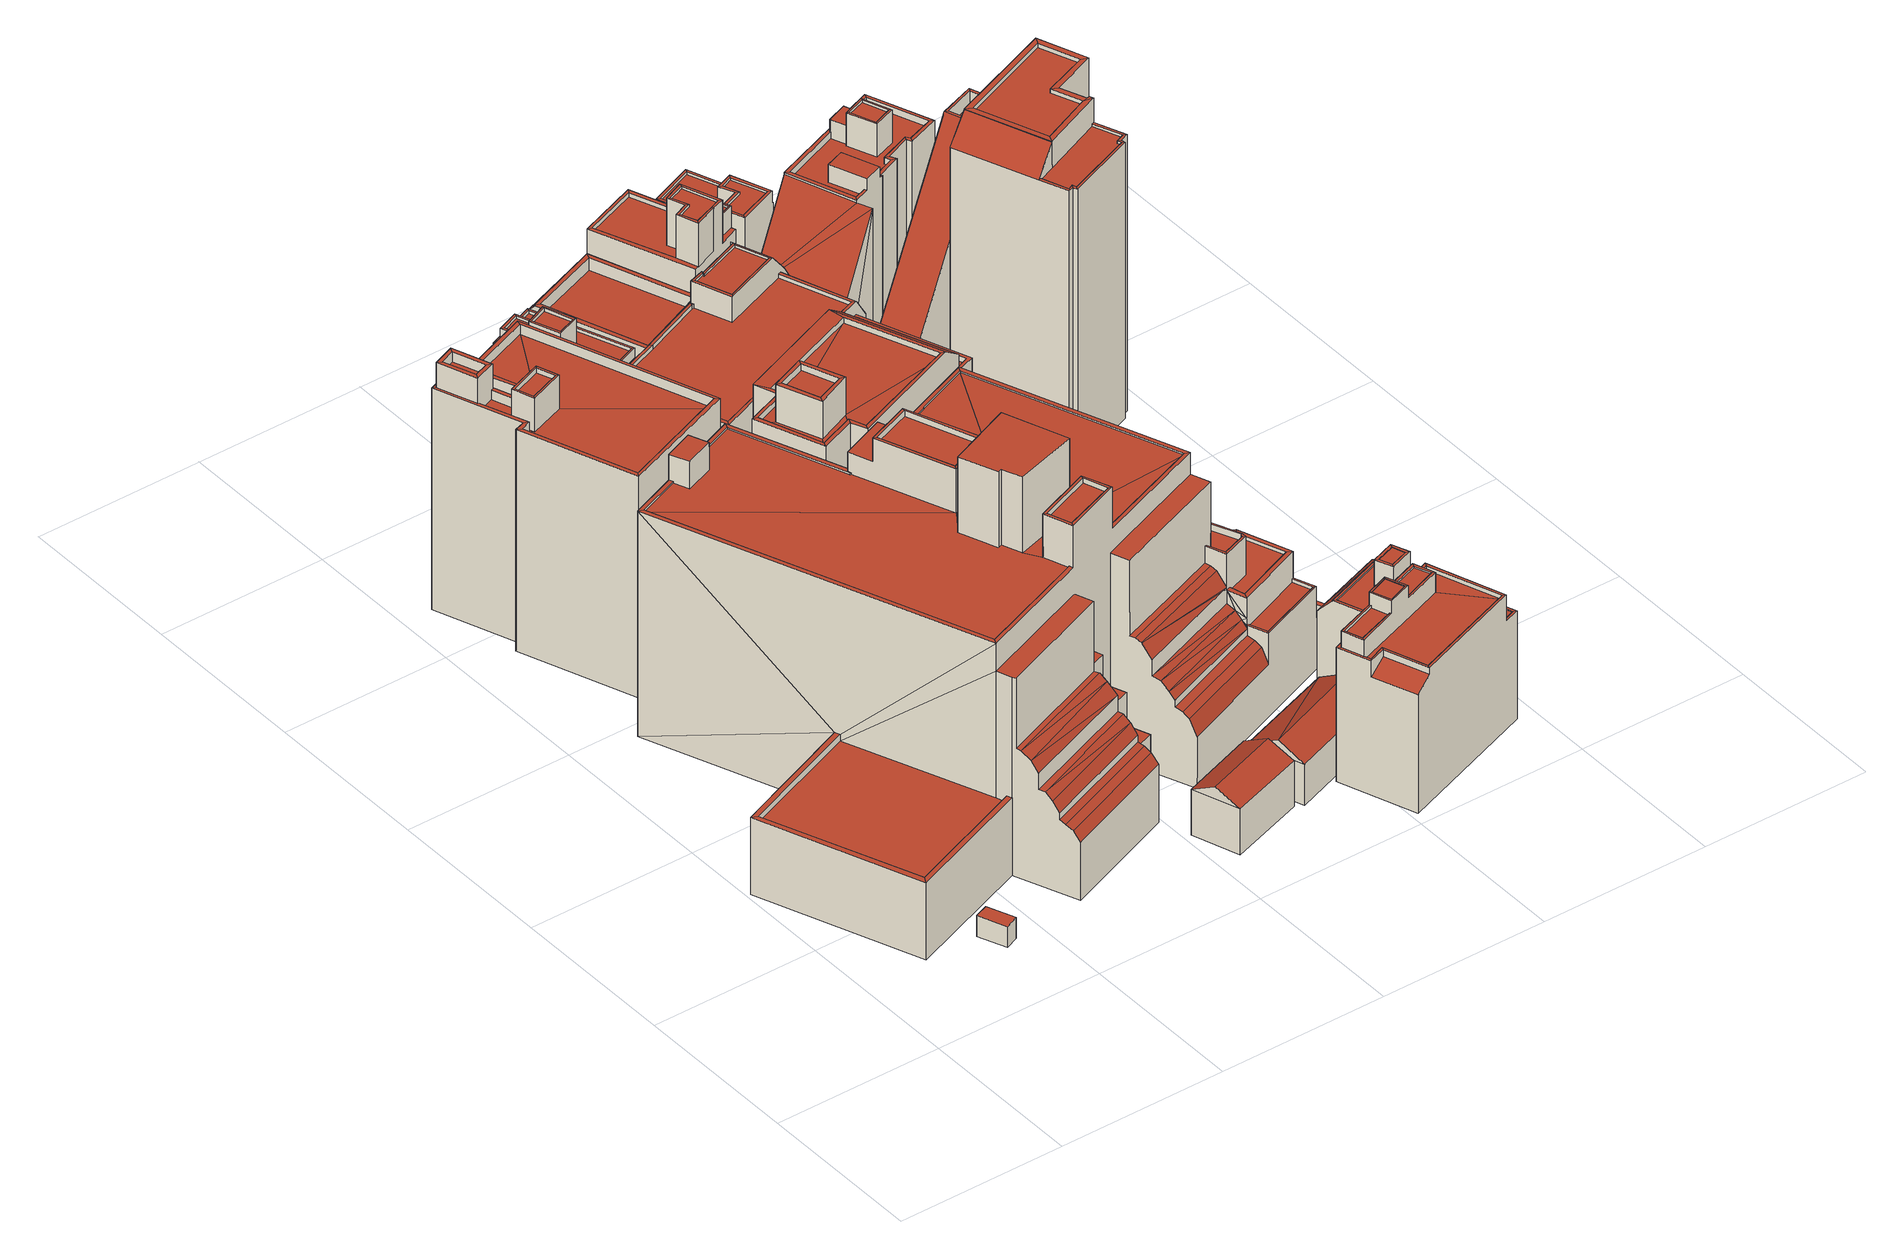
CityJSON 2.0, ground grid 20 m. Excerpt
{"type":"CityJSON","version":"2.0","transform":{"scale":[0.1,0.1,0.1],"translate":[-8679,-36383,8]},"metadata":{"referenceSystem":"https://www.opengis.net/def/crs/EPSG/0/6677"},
"CityObjects":{
"building1":{"type":"Building","attributes":{"class":9999,"usage":461,"measuredHeight":-9999,"storeysAboveGround":9999,"storeysBelowGround":9999,"prefecture":13,"city":13103,"footprintArea":-9999,"fireproofType":1011,"coverageRatio":80,"floorAreaRatio":500,"surveyYear":1,"urbanPlanType":21,"areaClassificationType":22,"landUseType":212,"districts":"10","detailedUsage":"0","floodRisk_description":10,"floodRisk_rank":1,"floodRisk_depth":0.11,"floodRisk_adminType":2,"floodRisk_scale":2,"meshCode":"53394509"},"geometry":[{"type":"Solid","lod":"2","boundaries":[[[[0,1,2,3]],[[4,5,6,7]],[[7,0,3,4]],[[6,1,0,7]],[[5,2,1,6]],[[4,3,2,5]]]],"semantics":{"surfaces":[{"type":"GroundSurface"},{"type":"RoofSurface"},{"type":"WallSurface"}],"values":[[0,1,2,2,2,2]]}}]},
"building2":{"type":"Building","attributes":{"class":3002,"usage":402,"measuredHeight":26.4,"storeysAboveGround":6,"storeysBelowGround":2,"prefecture":13,"city":13103,"footprintArea":336.87,"fireproofType":1001,"coverageRatio":80,"floorAreaRatio":600,"surveyYear":2021,"urbanPlanType":21,"areaClassificationType":22,"landUseType":212,"districts":"10","detailedUsage":"1221","floodRisk_description":10,"floodRisk_rank":1,"floodRisk_depth":0.05,"floodRisk_adminType":2,"floodRisk_scale":2,"meshCode":"53394509"},"geometry":[{"type":"Solid","lod":"2","boundaries":[[[[8,9,10,11,12,13,14,15,16,17]],[[18,19,20,21]],[[22,23,24,25]],[[26,27,28,29]],[[30,31,32,33]],[[34,31,30,35]],[[36,37,38,39,40,41,42,43,44,45]],[[46,47,48,49,50,51]],[[52,53,54,55]],[[51,56,57,46]],[[58,59,60,61]],[[62,26,29,63]],[[28,27,64,65]],[[66,67,68,38,37,69]],[[23,34,35,24]],[[70,71,72,73]],[[74,22,25,75,76,77]],[[41,40,68,67]],[[53,71,70,54]],[[78,33,32,79]],[[56,78,79,57]],[[77,48,47,74]],[[63,65,64,62]],[[55,73,72,52]],[[68,65,63,38]],[[34,9,8,31]],[[43,42,78,56]],[[32,17,16,79]],[[20,19,70,73]],[[57,15,14,46]],[[51,50,45,44]],[[64,27,59,58]],[[25,37,36,75]],[[22,11,10,23]],[[18,21,55,54]],[[62,64,58,61]],[[52,72,48,77]],[[63,29,39,38]],[[29,28,40,39]],[[19,18,54,70]],[[66,69,24,35]],[[69,37,25,24]],[[50,49,71,53,76,75,36,45]],[[79,16,15,57]],[[48,72,71,49]],[[67,66,35,30]],[[53,52,77,76]],[[31,8,17,32]],[[33,78,42,41]],[[40,28,65,68]],[[47,13,12,74]],[[30,33,41,67]],[[23,10,9,34]],[[61,60,26,62]],[[46,14,13,47]],[[60,59,27,26]],[[21,20,73,55]],[[44,43,56,51]],[[74,12,11,22]]]],"semantics":{"surfaces":[{"type":"GroundSurface"},{"type":"RoofSurface"},{"type":"WallSurface"}],"values":[[0,1,1,1,1,1,1,1,1,1,1,1,1,1,1,1,1,1,1,1,1,1,1,1,2,2,2,2,2,2,2,2,2,2,2,2,2,2,2,2,2,2,2,2,2,2,2,2,2,2,2,2,2,2,2,2,2,2,2]]}}]},
"building3":{"type":"Building","attributes":{"class":3002,"usage":402,"measuredHeight":28.9,"storeysAboveGround":7,"storeysBelowGround":0,"prefecture":13,"city":13103,"footprintArea":2099.42,"fireproofType":1001,"coverageRatio":80,"floorAreaRatio":500,"surveyYear":2021,"urbanPlanType":21,"areaClassificationType":22,"landUseType":212,"districts":"10","detailedUsage":"1242","floodRisk_description":10,"floodRisk_rank":1,"floodRisk_depth":0.03,"floodRisk_adminType":2,"floodRisk_scale":2,"meshCode":"53394509"},"geometry":[{"type":"Solid","lod":"2","boundaries":[[[[80,81,82,83,84,85,86,87,88,89,90,91,92,93,94,95,96,97,98,99,100,101]],[[102,103,104,105]],[[106,107,108,109]],[[110,111,112,113]],[[114,115,116,117]],[[118,119,120,121]],[[122,123,124,125,126]],[[127,128,129,130]],[[131,132,133,134,135]],[[106,109,136,137]],[[138,139,140,141]],[[142,143,144,145,146]],[[147,148,149,150,151,152,153,154,155,156]],[[157,158,159,160,161,162,163,164]],[[165,166,167]],[[168,169,170]],[[171,172,173,174,175]],[[111,176,177,112]],[[178,179,180,181,182]],[[183,184,185,186,187,188,189,190,191,192,193,194]],[[195,196,197,198]],[[199,200,201]],[[202,203,204,205]],[[110,113,206,207]],[[208,209,210,211]],[[212,213,214,215,216,217,218,219,220]],[[221,222,223,224]],[[225,226,227,228]],[[196,229,230,197]],[[231,232,233,234]],[[235,236,237,238]],[[239,240,241,242]],[[243,244,245]],[[246,247,248,249,250]],[[251,252,253,254]],[[255,256,257,258]],[[236,116,115,237]],[[259,260,261,262]],[[261,260,263,264]],[[265,266,267,268]],[[266,104,103,267]],[[269,270,271,272,273]],[[274,121,120,275]],[[276,277,278,279]],[[280,201,200]],[[281,127,130,282]],[[229,126,125,230]],[[283,284,285,286]],[[287,195,198,288]],[[289,287,288,290,291]],[[107,292,293,108]],[[294,295,296,297]],[[298,299,300,301]],[[302,303,304]],[[305,137,136,306]],[[307,308,129,128,309]],[[310,138,141,311]],[[134,207,206,135]],[[312,313,314,315]],[[275,316,317,274]],[[318,168,319,320]],[[321,322,323,324,325]],[[326,264,263,327]],[[328,283,286,329]],[[200,330,280]],[[301,331,332,298]],[[333,215,214,334,335,336,337,338,339,340]],[[321,178,182,322]],[[341,302,304,342]],[[169,343,344,170]],[[345,346,347,348]],[[245,349,243]],[[350,202,205,351,225,228,352,353]],[[327,259,262,326]],[[170,319,168]],[[354,355,310,311,356]],[[302,357,303]],[[244,167,166]],[[358,359,360,361,362]],[[363,364,365,255,258,338,337]],[[167,366,165]],[[367,368,369,370]],[[201,371,199]],[[199,371,372,373]],[[203,367,370,204]],[[374,375,376,377,378,379,380,381,382,383,384,385]],[[386,387,388,369,368]],[[389,390,391,392]],[[305,306,393,394]],[[395,281,282,396,397]],[[257,256,398,399,215,333]],[[400,401,402,403,404,405]],[[253,231,234,254]],[[316,119,118,317]],[[406,407,408,409]],[[302,410,357]],[[241,240,328,329]],[[411,412,413,414]],[[392,249,248,389]],[[415,416,417,418,419,420]],[[421,422,423,424,425,426,427]],[[342,428,429,341]],[[166,245,244]],[[331,430,431,332]],[[360,359,371]],[[401,400,257,333]],[[371,280,320]],[[281,325,324,427,426,127]],[[90,321,325,281,395,91]],[[210,209,144,143,372,359,358]],[[284,290,285]],[[242,241,154,153]],[[299,298,93,92,284,283]],[[170,344,117]],[[214,213,390,389]],[[254,81,80,251]],[[134,187,186,207]],[[286,285,147,156]],[[218,217,352,228]],[[224,361,360,221]],[[204,88,87,205]],[[208,211,362,361,224,223,98,97]],[[141,140,406,409]],[[313,312,316,275]],[[399,120,119,215]],[[393,418,293]],[[295,294,264,326]],[[128,127,426,425,180,179]],[[123,122,384,383]],[[395,397,394]],[[400,405,258,257]],[[98,223,222,99]],[[117,344,343,114]],[[288,149,148,290]],[[282,130,193,192]],[[249,392,233,232]],[[139,273,272,300,299,283,328]],[[211,210,358,362]],[[376,375,196,195]],[[327,363,337,259]],[[239,366,167]],[[221,360,320]],[[393,419,418]],[[208,97,96,346,345,381,380,369,388,263,260,250,249,145,144,209]],[[212,411,414,391,390,213]],[[303,239,242,153,152,230,125]],[[432,167,244]],[[100,99,222]],[[348,382,381,345]],[[222,221,320]],[[194,193,130,129]],[[253,252,172,171]],[[331,301,271,270]],[[108,293,418,417]],[[432,240,239]],[[421,427,324,323]],[[274,317,277,276]],[[323,322,422,421]],[[157,164,135,206]],[[294,297,261,264]],[[118,121,279,278]],[[270,269,430,331]],[[234,82,81,254]],[[397,190,189]],[[320,170,117]],[[311,141,409,408]],[[423,422,322,182]],[[182,181,424,423]],[[340,402,401,333]],[[339,403,402,340]],[[126,229,374,385]],[[284,92,91]],[[425,424,181,180]],[[415,420,306,136]],[[318,320,280,330]],[[111,110,185,184,307,309]],[[354,432,244]],[[318,330,200,199,373,142,146,251,80,101,238,237,115,114,343,169,168]],[[121,274,276,279]],[[306,420,419,393]],[[232,174,145,249]],[[246,250,260,259,337,336]],[[191,190,397,396]],[[386,368,255,365]],[[417,416,109,108]],[[284,395,394]],[[336,335,247,246]],[[238,101,100,235]],[[84,83,233]],[[195,287,377,376]],[[197,151,150,198]],[[165,366,239,357,410]],[[229,196,375,374]],[[82,234,233,83]],[[394,189,188,133,305]],[[258,405,404,338]],[[326,262,296,295]],[[338,404,403,339]],[[353,352,217,216]],[[360,371,320]],[[90,89,178,321]],[[125,124,428,342,304,303]],[[222,320,117]],[[136,109,416,415]],[[143,142,373,372]],[[284,91,395]],[[393,293,370]],[[309,128,179,178,89,88,204,370,292,107,176,111]],[[205,87,86,351]],[[371,201,280]],[[293,292,370]],[[112,177,160,159]],[[243,349,102,105]],[[220,219,227,226,413,412]],[[359,372,371]],[[158,157,206,113]],[[429,347,346,96,95,268,267,103,102,349,245,166,165,410,302,341]],[[156,155,329,286]],[[387,386,365,364]],[[117,116,236]],[[129,308,183,194]],[[335,334,248,247]],[[354,243,355]],[[207,186,185,110]],[[354,244,243]],[[228,227,219,218]],[[367,203,398,256]],[[161,106,137,132,162]],[[369,291,290]],[[308,307,184,183]],[[320,319,170]],[[262,261,297,296]],[[351,86,85,225]],[[289,291,379,378]],[[315,314,202,350]],[[397,189,394]],[[256,255,368,367]],[[163,162,132,131]],[[290,148,147]],[[226,225,85,84,392,391,414,413]],[[100,222,117]],[[431,138,310,265,268,95,94,332]],[[317,118,278,277]],[[290,284,394]],[[385,384,122,126]],[[123,383,382,348,347,429,428,124]],[[394,393,370]],[[369,380,291]],[[396,282,192,191]],[[100,117,236]],[[380,379,291]],[[133,132,137,305]],[[252,251,146,145,173,172]],[[408,407,356,311]],[[174,173,145]],[[378,377,287,289]],[[266,265,310,355,243,105,104]],[[432,239,167]],[[313,275,120,399,398,203,202,314]],[[133,188,187,134]],[[131,135,164,163]],[[198,150,149,288]],[[312,315,350,353,216,215,119,316]],[[155,154,241,329]],[[230,152,151,197]],[[392,84,233]],[[100,236,235]],[[370,369,394]],[[332,94,93,298]],[[328,240,432,354,356,407,406,140,139]],[[290,147,285]],[[220,412,411,212]],[[161,160,177,176,107,106]],[[263,388,387,364,363,327]],[[272,271,301,300]],[[231,253,171,175]],[[113,112,159,158]],[[138,431,430,269,273,139]],[[369,290,394]],[[389,248,334,214]],[[175,174,232,231]],[[239,303,357]]]],"semantics":{"surfaces":[{"type":"GroundSurface"},{"type":"RoofSurface"},{"type":"WallSurface"}],"values":[[0,1,1,1,1,1,1,1,1,1,1,1,1,1,1,1,1,1,1,1,1,1,1,1,1,1,1,1,1,1,1,1,1,1,1,1,1,1,1,1,1,1,1,1,1,1,1,1,1,1,1,1,1,1,1,1,1,1,1,1,1,1,1,1,1,1,1,1,1,1,1,1,1,1,1,1,1,1,1,1,1,1,1,1,1,1,1,1,1,1,1,1,1,1,1,1,1,1,1,1,1,1,1,1,2,2,2,2,2,2,2,2,2,2,2,2,2,2,2,2,2,2,2,2,2,2,2,2,2,2,2,2,2,2,2,2,2,2,2,2,2,2,2,2,2,2,2,2,2,2,2,2,2,2,2,2,2,2,2,2,2,2,2,2,2,2,2,2,2,2,2,2,2,2,2,2,2,2,2,2,2,2,2,2,2,2,2,2,2,2,2,2,2,2,2,2,2,2,2,2,2,2,2,2,2,2,2,2,2,2,2,2,2,2,2,2,2,2,2,2,2,2,2,2,2,2,2,2,2,2,2,2,2,2,2,2,2,2,2,2,2,2,2,2,2,2,2,2,2,2,2,2,2,2,2,2,2,2,2,2,2,2,2,2,2,2,2,2,2,2,2,2,2,2,2,2,2,2,2,2,2,2]]}}]},
"building4":{"type":"Building","attributes":{"class":3002,"usage":401,"measuredHeight":23.5,"storeysAboveGround":7,"storeysBelowGround":0,"prefecture":13,"city":13103,"footprintArea":62.03,"fireproofType":1001,"coverageRatio":80,"floorAreaRatio":600,"surveyYear":2021,"urbanPlanType":21,"areaClassificationType":22,"landUseType":212,"districts":"10","detailedUsage":"1210","floodRisk_description":10,"floodRisk_rank":1,"floodRisk_depth":0.02,"floodRisk_adminType":2,"floodRisk_scale":2,"meshCode":"53394509"},"geometry":[{"type":"Solid","lod":"2","boundaries":[[[[433,434,435,436]],[[437,438,439,440]],[[441,442,443,444]],[[445,446,447,448,449,450,451,452]],[[453,454,455,456]],[[457,458,459,460]],[[442,441,461,462]],[[463,464,465,466]],[[467,468,454,453]],[[466,465,469,470]],[[471,472,468,467]],[[456,455,472,471]],[[473,474,475,476]],[[458,457,464,463]],[[477,478,479,480]],[[469,481,482,470]],[[461,483,484,462]],[[469,451,450,481]],[[472,479,478,468]],[[465,452,451,469]],[[471,482,481,450,449,456]],[[468,478,477,454]],[[441,440,439,461]],[[484,453,456,449,448,462]],[[434,474,473,470,482,471,467,443,442,459,458,435]],[[457,446,445,464]],[[454,477,480,455]],[[460,447,446,457]],[[444,437,440,441]],[[455,480,479,472]],[[434,433,475,474]],[[461,439,438,483]],[[460,459,442,462,448,447]],[[436,463,466,476,475,433]],[[467,453,484,483,438,437,444,443]],[[464,445,452,465]],[[436,435,458,463]],[[476,466,470,473]]]],"semantics":{"surfaces":[{"type":"GroundSurface"},{"type":"RoofSurface"},{"type":"WallSurface"}],"values":[[0,1,1,1,1,1,1,1,1,1,1,1,1,1,1,1,1,2,2,2,2,2,2,2,2,2,2,2,2,2,2,2,2,2,2,2,2,2]]}}]},
"building5":{"type":"Building","attributes":{"class":3001,"usage":402,"measuredHeight":6.4,"storeysAboveGround":2,"storeysBelowGround":0,"prefecture":13,"city":13103,"footprintArea":55.92,"fireproofType":1001,"coverageRatio":80,"floorAreaRatio":500,"surveyYear":2021,"urbanPlanType":21,"areaClassificationType":22,"landUseType":212,"districts":"10","detailedUsage":"1242","floodRisk_description":10,"floodRisk_rank":1,"floodRisk_depth":0.04,"floodRisk_adminType":2,"floodRisk_scale":2,"meshCode":"53394509"},"geometry":[{"type":"Solid","lod":"2","boundaries":[[[[485,486,487,488]],[[489,490,491,492]],[[493,490,489,494]],[[494,485,488,493]],[[493,488,487,491]],[[492,486,485,494]],[[491,487,486,492]],[[489,492,494]],[[490,493,491]]]],"semantics":{"surfaces":[{"type":"GroundSurface"},{"type":"RoofSurface"},{"type":"WallSurface"}],"values":[[0,1,1,2,2,2,2,2,2]]}}]},
"building6":{"type":"Building","attributes":{"class":3002,"usage":401,"measuredHeight":26.9,"storeysAboveGround":6,"storeysBelowGround":1,"prefecture":13,"city":13103,"footprintArea":302.49,"fireproofType":1001,"coverageRatio":80,"floorAreaRatio":500,"surveyYear":2021,"urbanPlanType":21,"areaClassificationType":22,"landUseType":212,"districts":"10","detailedUsage":"1210","floodRisk_description":10,"floodRisk_rank":1,"floodRisk_depth":0.04,"floodRisk_adminType":2,"floodRisk_scale":2,"meshCode":"53394509"},"geometry":[{"type":"Solid","lod":"2","boundaries":[[[[495,496,497,498,499,500,501,502]],[[503,504,505,506]],[[507,508,509,510]],[[511,512,513,514]],[[506,515,516,503]],[[517,518,519,520]],[[516,515,518,517]],[[521,522,523,524,525,526,527,528]],[[529,530,531,532]],[[533,514,513,534]],[[535,536,537,538]],[[512,539,540,513]],[[530,529,541,542]],[[508,542,541,509]],[[543,544,545,546]],[[506,505,547,519]],[[519,547,548,520]],[[539,532,531,540]],[[514,507,510,511]],[[549,543,546,550]],[[550,551,552,549]],[[545,544,552,551]],[[553,554,555,556]],[[551,550,519,518]],[[522,521,500,499,507,514,533]],[[518,515,545,551]],[[554,553,543,549]],[[526,536,535,523,522,533,534,527]],[[500,521,528,501]],[[555,554,549,552]],[[537,536,526,525]],[[548,547,511,510]],[[553,556,544,543]],[[516,517,541,529]],[[502,501,528,527,534,513,540]],[[512,511,547,505]],[[510,509,520,548]],[[505,504,539,512]],[[535,538,524,523]],[[531,495,502,540]],[[509,541,517,520]],[[550,546,506,519]],[[499,498,508,507]],[[530,496,495,531]],[[515,506,546,545]],[[525,524,538,537]],[[542,497,496,530]],[[556,555,552,544]],[[503,516,529,532]],[[504,503,532,539]],[[508,498,497,542]]]],"semantics":{"surfaces":[{"type":"GroundSurface"},{"type":"RoofSurface"},{"type":"WallSurface"}],"values":[[0,1,1,1,1,1,1,1,1,1,1,1,1,1,1,1,1,1,1,1,1,1,1,2,2,2,2,2,2,2,2,2,2,2,2,2,2,2,2,2,2,2,2,2,2,2,2,2,2,2,2]]}}]},
"building7":{"type":"Building","attributes":{"class":3001,"usage":402,"measuredHeight":6.3,"storeysAboveGround":2,"storeysBelowGround":0,"prefecture":13,"city":13103,"footprintArea":83.63,"fireproofType":1003,"coverageRatio":80,"floorAreaRatio":500,"surveyYear":2021,"urbanPlanType":21,"areaClassificationType":22,"landUseType":212,"districts":"10","detailedUsage":"1242","floodRisk_description":10,"floodRisk_rank":1,"floodRisk_depth":0.04,"floodRisk_adminType":2,"floodRisk_scale":2,"meshCode":"53394509"},"geometry":[{"type":"Solid","lod":"2","boundaries":[[[[557,558,559,560]],[[561,562,563,564]],[[561,564,565]],[[565,566,561]],[[561,566,562]],[[564,563,565]],[[565,560,559,566]],[[563,557,560,565]],[[566,559,558,562]],[[562,558,557,563]]]],"semantics":{"surfaces":[{"type":"GroundSurface"},{"type":"RoofSurface"},{"type":"WallSurface"}],"values":[[0,1,1,1,2,2,2,2,2,2]]}}]},
"building8":{"type":"Building","attributes":{"class":3002,"usage":402,"measuredHeight":23.2,"storeysAboveGround":6,"storeysBelowGround":1,"prefecture":13,"city":13103,"footprintArea":510.02,"fireproofType":1001,"coverageRatio":80,"floorAreaRatio":600,"surveyYear":2021,"urbanPlanType":21,"areaClassificationType":22,"landUseType":212,"districts":"10","detailedUsage":"1221","floodRisk_description":10,"floodRisk_rank":1,"floodRisk_depth":0.04,"floodRisk_adminType":2,"floodRisk_scale":2,"meshCode":"53394509"},"geometry":[{"type":"Solid","lod":"2","boundaries":[[[[567,568,569,570,571,572,573,574]],[[575,576,577,578]],[[579,580,581,582]],[[583,584,585,586]],[[587,588,589,590]],[[591,592,593,594]],[[595,596,597,587]],[[588,587,597,598]],[[599,600,601,602]],[[603,604,592,591]],[[579,582,605,606]],[[607,608,609,610,611,612,613,614]],[[615,616,600,599]],[[590,589,581,580]],[[594,593,617,618]],[[619,620,621]],[[622,623,624,620]],[[625,626,627,628,629,630]],[[583,586,619]],[[631,606,605]],[[583,619,621]],[[632,633,634,635]],[[620,624,636,621]],[[618,617,604,603]],[[637,638,639,640,641]],[[622,602,601,623]],[[642,631,605]],[[606,631,640,639]],[[621,636,616,615]],[[588,610,609,589]],[[601,628,627,623]],[[572,595,587,590,573]],[[600,629,628,601]],[[637,620,619,638]],[[636,625,630,616]],[[568,567,594,618,578,577]],[[580,579,594,567,574]],[[592,632,635,593]],[[604,633,632,592]],[[591,594,579,606,639]],[[569,568,577,576]],[[575,603,591,570,569,576]],[[596,595,572,571,585,584]],[[616,630,629,600]],[[598,611,610,588]],[[642,613,612,615,599,631]],[[640,602,622,641]],[[631,599,602,640]],[[617,634,633,604]],[[624,626,625,636]],[[581,608,607,582]],[[582,607,614,605]],[[589,609,608,581]],[[586,585,571,570,591,639,638,619]],[[597,596,584,583,621,615,612,611,598]],[[618,603,575,578]],[[590,580,574,573]],[[641,622,620,637]],[[593,635,634,617]],[[623,627,626,624]],[[605,614,613,642]]]],"semantics":{"surfaces":[{"type":"GroundSurface"},{"type":"RoofSurface"},{"type":"WallSurface"}],"values":[[0,1,1,1,1,1,1,1,1,1,1,1,1,1,1,1,1,1,1,1,1,1,1,1,1,1,1,1,1,2,2,2,2,2,2,2,2,2,2,2,2,2,2,2,2,2,2,2,2,2,2,2,2,2,2,2,2,2,2,2,2]]}}]},
"building9":{"type":"Building","attributes":{"class":3002,"usage":413,"measuredHeight":25.5,"storeysAboveGround":9,"storeysBelowGround":0,"prefecture":13,"city":13103,"footprintArea":95.56,"fireproofType":1001,"coverageRatio":80,"floorAreaRatio":600,"surveyYear":2021,"urbanPlanType":21,"areaClassificationType":22,"landUseType":211,"districts":"10","detailedUsage":"1230","floodRisk_description":10,"floodRisk_rank":1,"floodRisk_depth":0.17,"floodRisk_adminType":2,"floodRisk_scale":2,"meshCode":"53394509"},"geometry":[{"type":"Solid","lod":"2","boundaries":[[[[643,644,645,646]],[[647,648,649,650]],[[651,652,653,654]],[[655,656,657,658]],[[659,660,661,662]],[[663,664,665,666]],[[656,655,659,662]],[[667,668,648,647]],[[669,670,671,672,673,674,675]],[[676,677,678,679,680,681,682]],[[667,683,684,668]],[[685,686,687,688]],[[685,688,689,690]],[[691,692,693,694]],[[695,696,697,698,692,691]],[[699,694,693,700]],[[650,649,687,686]],[[690,689,684,683]],[[662,661,654,653]],[[685,690,697,696]],[[690,683,698,697]],[[692,671,670,693]],[[646,645,695,691]],[[658,657,650,686,651,654,661,660,664,663]],[[655,666,665,659]],[[658,663,666,655]],[[648,677,676,649]],[[657,656,699,700,669,675]],[[649,676,682,687]],[[647,650,657,675,674]],[[693,670,669,700]],[[689,680,679,684]],[[699,656,662,653,652,644,643,694]],[[668,678,677,648]],[[698,683,667,673,672]],[[698,672,671,692]],[[647,674,673,667]],[[643,646,691,694]],[[684,679,678,668]],[[696,695,645,644,652,651,686,685]],[[687,682,681,688]],[[659,665,664,660]],[[688,681,680,689]]]],"semantics":{"surfaces":[{"type":"GroundSurface"},{"type":"RoofSurface"},{"type":"WallSurface"}],"values":[[0,1,1,1,1,1,1,1,1,1,1,1,1,1,1,1,1,1,2,2,2,2,2,2,2,2,2,2,2,2,2,2,2,2,2,2,2,2,2,2,2,2,2]]}}]},
"building10":{"type":"Building","attributes":{"class":3002,"usage":401,"measuredHeight":15.9,"storeysAboveGround":5,"storeysBelowGround":0,"prefecture":13,"city":13103,"footprintArea":172.85,"fireproofType":1001,"coverageRatio":80,"floorAreaRatio":500,"surveyYear":2021,"urbanPlanType":21,"areaClassificationType":22,"landUseType":212,"districts":"10","detailedUsage":"1210","floodRisk_description":10,"floodRisk_rank":1,"floodRisk_depth":0.01,"floodRisk_adminType":2,"floodRisk_scale":2,"meshCode":"53394509"},"geometry":[{"type":"Solid","lod":"2","boundaries":[[[[701,702,703,704]],[[705,706,707,708]],[[709,710,711,712]],[[713,714,715,716]],[[717,718,719,720]],[[721,722,723,724]],[[725,726,727,728]],[[729,730,731,732]],[[716,720,719,713]],[[733,734,735,736,737]],[[738,739,740,741]],[[742,743,744,745]],[[746,747,748,749]],[[750,751,752,753]],[[754,755,756,757]],[[758,759,760,761,762,763]],[[764,765,766,767]],[[741,721,724,738]],[[760,712,711,761]],[[768,769,770,771]],[[772,773,774,775]],[[750,732,731,751]],[[715,714,718,717]],[[708,768,771,705]],[[735,734,730,729]],[[776,777,778,779]],[[736,753,752,780,781,737]],[[728,749,748,725]],[[745,744,717,720]],[[752,763,762,780]],[[736,735,746,749,703,702]],[[736,702,701,765,764,753]],[[701,704,728,727,729,732,766,765]],[[735,729,727,726,776,779,747,746]],[[751,731,759,758]],[[709,712,734,733]],[[725,748,778,777]],[[705,771,761,711]],[[743,742,716,715]],[[737,724,723,713,719,706,705,711,710]],[[779,778,748,747]],[[772,775,722,721]],[[780,762,761,771,770,718,714,739,738,781]],[[774,773,741,740]],[[738,724,737,781]],[[704,703,749,728]],[[757,756,708,707]],[[714,713,723,722,775,774,740,739]],[[742,745,720,716]],[[756,755,768,708]],[[758,763,752,751]],[[730,734,712,760]],[[731,730,760,759]],[[773,772,721,741]],[[707,706,719,718,770,769,754,757]],[[766,732,750,767]],[[777,776,726,725]],[[755,754,769,768]],[[744,743,715,717]],[[767,750,753,764]],[[709,733,737,710]]]],"semantics":{"surfaces":[{"type":"GroundSurface"},{"type":"RoofSurface"},{"type":"WallSurface"}],"values":[[0,1,1,1,1,1,1,1,1,1,1,1,1,1,1,1,1,1,1,1,1,1,1,1,1,1,1,1,2,2,2,2,2,2,2,2,2,2,2,2,2,2,2,2,2,2,2,2,2,2,2,2,2,2,2,2,2,2,2,2,2]]}}]},
"building11":{"type":"Building","attributes":{"class":3002,"usage":402,"measuredHeight":14.7,"storeysAboveGround":5,"storeysBelowGround":0,"prefecture":13,"city":13103,"footprintArea":68.93,"fireproofType":1001,"coverageRatio":80,"floorAreaRatio":500,"surveyYear":2021,"urbanPlanType":21,"areaClassificationType":22,"landUseType":212,"districts":"10","detailedUsage":"1221","floodRisk_description":10,"floodRisk_rank":1,"floodRisk_depth":0.07,"floodRisk_adminType":2,"floodRisk_scale":2,"meshCode":"53394509"},"geometry":[{"type":"Solid","lod":"2","boundaries":[[[[782,783,784,785]],[[786,787,788,789]],[[790,791,792,793]],[[794,795,796]],[[789,788,791,790]],[[797,798,799,800]],[[796,801,794]],[[802,803,804,805]],[[800,799,806,807]],[[808,809,798,797]],[[810,811,812,813,814,815,816,817,818]],[[792,819,820,793]],[[807,806,809,808]],[[796,821,822,801]],[[823,787,786,824,825]],[[823,816,815,787]],[[825,824,807,808,818,817]],[[808,797,810,818]],[[796,790,793,821]],[[806,804,803,809]],[[787,815,814,788]],[[788,814,813,791]],[[825,817,816,823]],[[784,786,789,795,794,785]],[[809,803,802,798]],[[792,812,811,819]],[[783,822,821,793,820,800,807,824,786,784]],[[795,789,790,796]],[[800,820,819,811,810,797]],[[798,802,805,799]],[[783,782,801,822]],[[791,813,812,792]],[[782,785,794,801]],[[799,805,804,806]]]],"semantics":{"surfaces":[{"type":"GroundSurface"},{"type":"RoofSurface"},{"type":"WallSurface"}],"values":[[0,1,1,1,1,1,1,1,1,1,1,1,1,1,1,2,2,2,2,2,2,2,2,2,2,2,2,2,2,2,2,2,2,2]]}}]},
"building12":{"type":"Building","attributes":{"class":3002,"usage":401,"measuredHeight":17.7,"storeysAboveGround":5,"storeysBelowGround":0,"prefecture":13,"city":13103,"footprintArea":49.4,"fireproofType":1001,"coverageRatio":80,"floorAreaRatio":600,"surveyYear":2021,"urbanPlanType":21,"areaClassificationType":22,"landUseType":212,"districts":"10","detailedUsage":"1210","floodRisk_description":10,"floodRisk_rank":1,"floodRisk_depth":0.19,"floodRisk_adminType":2,"floodRisk_scale":2,"meshCode":"53394509"},"geometry":[{"type":"Solid","lod":"2","boundaries":[[[[826,827,828,829]],[[830,831,832,833]],[[834,835,836,837]],[[838,833,832,839]],[[840,841,842,843]],[[844,845,846,847]],[[848,849,850,851,852,853,854,855]],[[837,836,845,844]],[[856,857,841,840]],[[858,859,860,861,862,863]],[[843,842,831,830]],[[838,839,857,856]],[[834,864,865,866,835]],[[846,840,843,847]],[[835,850,849,836]],[[838,856,854,853]],[[847,843,830,829,828,844]],[[865,852,851,866]],[[831,863,862,832]],[[854,856,840,846,855]],[[865,864,833,838,853,852]],[[842,858,863,831]],[[866,851,850,835]],[[832,862,861,839]],[[845,848,855,846]],[[839,861,860,857]],[[857,860,859,841]],[[829,830,833,864,834,826]],[[828,827,837,844]],[[836,849,848,845]],[[827,826,834,837]],[[841,859,858,842]]]],"semantics":{"surfaces":[{"type":"GroundSurface"},{"type":"RoofSurface"},{"type":"WallSurface"}],"values":[[0,1,1,1,1,1,1,1,1,1,1,1,1,2,2,2,2,2,2,2,2,2,2,2,2,2,2,2,2,2,2,2]]}}]},
"building13":{"type":"Building","attributes":{"class":3002,"usage":401,"measuredHeight":20.8,"storeysAboveGround":7,"storeysBelowGround":1,"prefecture":13,"city":13103,"footprintArea":119.2,"fireproofType":1001,"coverageRatio":80,"floorAreaRatio":600,"surveyYear":2021,"urbanPlanType":21,"areaClassificationType":22,"landUseType":212,"districts":"10","detailedUsage":"1210","floodRisk_description":10,"floodRisk_rank":1,"floodRisk_depth":0.08,"floodRisk_adminType":2,"floodRisk_scale":2,"meshCode":"53394509"},"geometry":[{"type":"Solid","lod":"2","boundaries":[[[[867,868,869,870,871,872,873,874,875,876,877,878]],[[879,880,881,882]],[[883,884,885,886,887,888,889,890,891,892,893,894,895,896,897,898,899,900,901,902]],[[903,904,905,906]],[[906,907,908,903]],[[909,910,911,912]],[[913,914,915]],[[916,917,918,919]],[[920,921,922,923]],[[924,925,926,927]],[[928,929,930,931]],[[932,933,934,935]],[[936,913,915]],[[937,879,882,938]],[[939,924,927,940]],[[925,941,942,926]],[[919,922,921,916]],[[941,920,923,942]],[[943,936,915]],[[908,907,944,945]],[[945,944,905,904]],[[938,946,947,948,949,950,951,937]],[[940,951,950,939]],[[924,939,883,902]],[[899,898,921,920]],[[919,878,877,922]],[[886,904,903,887]],[[947,932,935,948]],[[927,873,872,940]],[[913,936,867]],[[946,890,889,933,932,947]],[[929,928,907,906]],[[942,875,874,926]],[[938,882,892,891]],[[915,870,869,943]],[[936,868,867]],[[906,905,930,929]],[[939,950,884,883]],[[936,943,869]],[[868,936,869]],[[917,896,895,911,910,918]],[[902,901,925,924]],[[916,921,898,897]],[[938,891,890,946]],[[920,941,900,899]],[[892,882,881,893]],[[934,945,904,886,885,949,948,935]],[[923,876,875,942]],[[901,900,941,925]],[[928,931,944,907]],[[916,897,896,917]],[[879,937,914,913]],[[918,910,909,880,879,913,867,878,919]],[[940,872,871,951]],[[903,908,888,887]],[[914,937,951,871,870,915]],[[909,912,894,893,881,880]],[[926,874,873,927]],[[922,877,876,923]],[[884,950,949,885]],[[912,911,895,894]],[[905,944,931,930]],[[908,945,934,933,889,888]]]],"semantics":{"surfaces":[{"type":"GroundSurface"},{"type":"RoofSurface"},{"type":"WallSurface"}],"values":[[0,1,1,1,1,1,1,1,1,1,1,1,1,1,1,1,1,1,1,1,1,1,1,2,2,2,2,2,2,2,2,2,2,2,2,2,2,2,2,2,2,2,2,2,2,2,2,2,2,2,2,2,2,2,2,2,2,2,2,2,2,2,2]]}}]},
"building14":{"type":"Building","attributes":{"class":3002,"usage":412,"measuredHeight":36.9,"storeysAboveGround":12,"storeysBelowGround":0,"prefecture":13,"city":13103,"footprintArea":309.29,"fireproofType":1001,"coverageRatio":80,"floorAreaRatio":500,"surveyYear":2021,"urbanPlanType":21,"areaClassificationType":22,"landUseType":211,"districts":"10","detailedUsage":"1320","floodRisk_description":10,"floodRisk_rank":1,"floodRisk_depth":0.02,"floodRisk_adminType":2,"floodRisk_scale":2,"meshCode":"53394509"},"geometry":[{"type":"Solid","lod":"2","boundaries":[[[[952,953,954,955,956,957,958,959,960,961,962,963]],[[964,965,966,967]],[[968,969,970,971]],[[972,973,974,975]],[[976,977,970,978]],[[967,966,979,980]],[[981,982,983,984]],[[985,986,987,988,989,990]],[[991,992,993,994]],[[995,996,997,998,999,1000,1001,1002,1003]],[[968,971,965,964]],[[1004,1005,981,984]],[[978,970,969,1006]],[[1007,1008,973,972]],[[976,980,979,977]],[[1004,975,974,1005]],[[1009,1010,983,1011]],[[1007,992,991,1008]],[[995,1003,994,993,969,968,1011]],[[979,986,985,977]],[[955,954,980,976]],[[964,1009,1011,968]],[[971,989,988,965]],[[1009,964,967,953,952,1010]],[[1008,1001,1000,973]],[[970,990,989,971]],[[966,987,986,979]],[[954,953,967,980]],[[977,985,990,970]],[[957,1006,969,993,992,958]],[[962,961,975,1004]],[[960,959,1007,972]],[[963,962,1004,984]],[[983,982,996,995,1011]],[[974,999,998,1005]],[[994,1003,1002,991]],[[973,1000,999,974]],[[963,984,983,1010,952]],[[956,955,976,978]],[[961,960,972,975]],[[965,988,987,966]],[[991,1002,1001,1008]],[[957,956,978,1006]],[[1005,998,997,981]],[[959,958,992,1007]],[[981,997,996,982]]]],"semantics":{"surfaces":[{"type":"GroundSurface"},{"type":"RoofSurface"},{"type":"WallSurface"}],"values":[[0,1,1,1,1,1,1,1,1,1,1,1,1,1,1,1,1,1,2,2,2,2,2,2,2,2,2,2,2,2,2,2,2,2,2,2,2,2,2,2,2,2,2,2,2,2]]}}]},
"building15":{"type":"Building","attributes":{"class":3002,"usage":402,"measuredHeight":23,"storeysAboveGround":7,"storeysBelowGround":0,"prefecture":13,"city":13103,"footprintArea":122.67,"fireproofType":1001,"coverageRatio":80,"floorAreaRatio":500,"surveyYear":2021,"urbanPlanType":21,"areaClassificationType":22,"landUseType":212,"districts":"10","detailedUsage":"1242","floodRisk_description":10,"floodRisk_rank":1,"floodRisk_depth":0.01,"floodRisk_adminType":2,"floodRisk_scale":2,"meshCode":"53394509"},"geometry":[{"type":"Solid","lod":"2","boundaries":[[[[1012,1013,1014,1015,1016,1017]],[[1018,1019,1020,1021,1022,1023]],[[1024,1025,1026,1027]],[[1028,1029,1030,1031]],[[1032,1033,1034,1035]],[[1036,1037,1038,1039]],[[1032,1037,1036,1033]],[[1035,1034,1040,1041]],[[1042,1043,1044,1031]],[[1028,1045,1046,1047]],[[1047,1046,1043,1042]],[[1040,1048,1049,1041]],[[1031,1044,1045,1028]],[[1017,1041,1049,1042,1031,1030,1012]],[[1015,1014,1037,1032]],[[1045,1025,1024,1046]],[[1017,1016,1035,1041]],[[1048,1019,1018,1039,1038,1047,1042,1049]],[[1016,1015,1032,1035]],[[1039,1018,1023,1036]],[[1036,1023,1022,1033]],[[1044,1026,1025,1045]],[[1034,1021,1020,1040]],[[1038,1037,1014,1013,1029,1028,1047]],[[1040,1020,1019,1048]],[[1033,1022,1021,1034]],[[1013,1012,1030,1029]],[[1043,1027,1026,1044]],[[1046,1024,1027,1043]]]],"semantics":{"surfaces":[{"type":"GroundSurface"},{"type":"RoofSurface"},{"type":"WallSurface"}],"values":[[0,1,1,1,1,1,1,1,1,1,1,1,1,2,2,2,2,2,2,2,2,2,2,2,2,2,2,2,2]]}}]}
},
"vertices":[
[158,80,20],[142,73,20],[129,106,20],[145,112,20],[145,112,46],[129,106,46],[142,73,46],[158,80,46],
[248,678,11],[107,626,11],[57,760,11],[69,764,11],[32,864,11],[63,875,11],[92,797,11],[105,802,11],[80,867,11],[166,899,11],[56,823,305],[73,829,305],[59,866,305],[42,859,305],[69,764,286],[57,760,286],[63,757,286],[75,762,286],[73,782,316],[110,796,316],[112,799,316],[70,784,316],[243,681,286],[248,678,286],[166,899,286],[164,893,286],[107,626,286],[110,631,286],[54,817,274],[75,762,274],[79,758,274],[70,784,274],[112,799,274],[164,893,274],[86,864,274],[110,799,274],[89,792,274],[77,826,274],[92,797,286],[63,875,286],[62,872,286],[79,826,286],[77,826,286],[89,792,286],[36,862,317],[53,817,317],[56,823,317],[42,859,317],[110,799,286],[105,802,286],[118,775,310],[110,796,310],[73,782,310],[80,761,310],[80,761,316],[79,758,316],[118,775,316],[121,773,316],[110,631,274],[243,681,274],[121,773,274],[63,757,274],[73,829,317],[79,826,317],[62,872,317],[59,866,317],[32,864,286],[54,817,286],[53,817,286],[36,862,286],[86,864,286],[80,867,286],
[225,174,10],[74,116,10],[1,306,10],[151,365,10],[69,578,10],[224,638,10],[276,505,10],[328,525,10],[330,519,10],[557,607,10],[580,546,10],[522,419,10],[530,397,10],[666,328,10],[690,266,10],[456,175,10],[419,268,10],[379,253,10],[405,184,10],[383,176,10],[392,154,10],[254,100,10],[447,199,101],[450,191,98],[577,240,98],[574,248,101],[522,494,226],[486,580,226],[484,576,226],[519,493,226],[539,516,193],[510,589,193],[509,585,193],[536,516,193],[245,123,101],[247,116,98],[386,170,98],[383,176,101],[320,390,343],[318,386,343],[372,407,343],[367,408,343],[561,294,190],[560,297,190],[558,296,190],[567,272,190],[569,276,190],[563,524,156],[534,598,156],[533,594,156],[560,523,156],[528,480,193],[526,477,193],[525,465,193],[539,498,193],[536,498,193],[523,477,226],[526,477,226],[667,257,113],[657,282,113],[655,281,113],[664,258,113],[227,170,256],[364,223,256],[356,244,256],[219,192,256],[225,174,256],[533,389,142],[541,370,142],[567,357,142],[573,353,142],[600,290,142],[600,284,142],[572,274,142],[577,256,142],[651,285,142],[630,340,142],[537,507,185],[536,516,185],[509,585,185],[487,577,185],[522,494,185],[526,477,185],[528,480,185],[536,498,185],[437,223,129],[441,215,126],[570,262,125],[239,138,129],[242,130,121],[380,184,121],[78,124,98],[223,180,98],[219,192,98],[153,359,98],[8,303,98],[486,580,193],[487,577,193],[557,607,78],[534,598,78],[536,595,78],[539,596,78],[555,603,78],[514,587,149],[512,586,149],[539,516,149],[540,507,149],[539,498,149],[525,465,149],[514,439,149],[520,423,149],[522,427,149],[561,513,149],[560,523,149],[533,594,149],[571,351,190],[598,290,190],[600,290,190],[573,353,190],[229,164,169],[233,153,162],[370,209,162],[326,524,290],[330,514,290],[330,519,290],[328,525,290],[537,507,193],[540,507,193],[379,253,172],[356,244,172],[363,227,172],[385,236,172],[133,577,288],[126,595,288],[75,575,288],[318,386,288],[274,499,288],[273,499,288],[222,632,288],[160,608,288],[167,590,288],[373,202,95],[383,176,95],[405,184,95],[395,210,95],[224,638,290],[158,612,290],[160,608,290],[222,632,290],[597,286,190],[600,284,190],[8,303,106],[153,359,106],[151,365,106],[1,306,106],[392,154,82],[389,162,93],[251,108,93],[254,100,82],[567,272,146],[574,249,146],[577,256,146],[572,274,146],[574,248,109],[572,254,117],[444,205,118],[353,248,290],[348,246,290],[222,198,290],[219,192,290],[354,243,290],[225,174,106],[223,180,106],[78,124,106],[74,116,106],[554,324,288],[460,565,288],[378,391,288],[406,317,288],[342,277,342],[354,243,342],[356,248,342],[346,275,342],[423,270,342],[419,271,342],[583,225,74],[580,232,93],[453,183,93],[456,175,74],[666,261,62],[684,268,62],[663,324,62],[636,338,62],[657,282,62],[335,492,343],[336,496,343],[335,492,336],[287,474,336],[320,390,336],[367,408,336],[375,198,149],[565,513,156],[561,513,156],[634,344,146],[530,397,146],[533,389,146],[630,340,146],[566,355,190],[567,357,190],[546,364,190],[541,370,190],[542,366,190],[463,571,226],[464,568,226],[419,271,336],[409,299,336],[346,275,336],[356,248,336],[666,328,73],[634,344,73],[636,338,73],[663,324,73],[433,235,165],[567,272,149],[563,283,165],[525,465,226],[523,466,226],[512,586,156],[514,587,156],[510,589,156],[583,225,113],[585,228,113],[283,476,314],[336,496,314],[326,524,314],[273,503,314],[283,476,343],[287,474,343],[236,145,129],[377,192,129],[375,198,129],[580,546,78],[576,546,78],[566,525,78],[564,519,78],[565,513,78],[409,299,342],[410,303,342],[657,282,146],[651,285,146],[236,145,149],[684,268,73],[690,266,73],[300,360,288],[222,198,288],[348,246,288],[353,248,288],[342,277,288],[331,295,288],[322,318,288],[317,316,288],[430,241,169],[560,289,169],[245,123,109],[383,176,109],[560,321,263],[419,268,263],[427,247,263],[568,299,263],[447,199,109],[273,503,290],[276,505,290],[273,499,290],[274,499,290],[574,249,113],[574,248,113],[576,250,113],[561,270,149],[363,227,136],[364,223,136],[373,202,136],[395,210,136],[385,236,136],[410,303,288],[422,274,288],[426,276,288],[567,272,129],[460,565,290],[554,324,290],[560,322,290],[463,571,290],[367,217,169],[364,223,169],[227,170,169],[597,286,182],[598,290,182],[571,351,182],[566,355,182],[546,364,182],[542,366,182],[560,322,182],[560,321,182],[568,299,182],[560,297,182],[561,294,182],[569,276,182],[426,276,290],[422,274,290],[423,270,290],[75,575,290],[126,595,290],[124,599,290],[69,578,290],[512,443,226],[514,439,226],[522,419,156],[522,427,156],[520,423,156],[330,514,288],[372,407,288],[378,391,382],[300,360,382],[317,316,382],[322,318,382],[331,295,382],[406,317,382],[655,281,109],[576,250,109],[585,228,109],[664,258,109],[437,223,149],[133,577,322],[167,590,322],[158,612,322],[124,599,322],[523,477,220],[519,493,220],[484,576,220],[464,568,220],[512,443,220],[523,466,220],[566,525,65],[576,546,65],[555,603,65],[539,596,65],[536,595,65],[563,524,65],[564,519,65],[558,296,169],[427,247,169],[666,261,73],[667,257,73],[574,249,121],
[272,836,8],[210,813,8],[163,935,8],[224,959,8],[180,898,256],[201,907,256],[191,934,256],[170,926,256],[170,926,259],[166,928,259],[178,897,259],[180,898,259],[223,956,234],[166,934,234],[168,928,234],[192,938,234],[218,872,234],[193,863,234],[209,823,234],[266,845,234],[204,908,281],[203,905,281],[215,873,281],[218,872,281],[166,934,238],[163,935,238],[166,928,238],[168,928,238],[191,934,259],[192,938,259],[224,959,238],[223,956,238],[266,845,238],[269,844,238],[178,897,281],[181,896,281],[209,823,238],[207,820,238],[191,862,281],[193,865,281],[207,820,226],[210,813,226],[272,836,226],[269,844,226],[203,905,277],[181,896,277],[193,865,277],[215,873,277],[193,863,238],[191,862,238],[201,907,259],[204,908,259],
[490,144,15],[510,88,15],[420,58,15],[401,113,15],[500,117,87],[410,86,87],[420,58,72],[510,88,72],[401,113,72],[490,144,72],
[324,566,9],[282,550,9],[251,630,9],[296,647,9],[286,674,9],[467,743,9],[515,617,9],[332,547,9],[327,572,281],[334,553,281],[464,602,281],[334,586,281],[286,674,288],[296,647,288],[301,645,288],[296,658,288],[423,706,288],[464,602,288],[469,600,288],[420,725,288],[292,569,281],[284,556,281],[257,628,281],[272,619,281],[314,636,281],[301,645,281],[467,743,249],[442,734,249],[444,730,249],[465,738,249],[510,620,249],[491,612,249],[492,609,249],[515,617,249],[284,556,288],[282,550,288],[324,566,288],[327,572,288],[442,734,269],[492,609,269],[444,730,242],[491,612,242],[510,620,242],[465,738,242],[334,553,288],[332,547,288],[257,628,288],[251,630,288],[328,588,328],[294,575,328],[292,569,328],[334,586,328],[423,706,281],[296,658,281],[312,630,328],[314,636,328],[272,619,328],[278,617,328],[328,588,320],[312,630,320],[278,617,320],[294,575,320],
[638,126,15],[519,83,15],[497,145,15],[617,187,15],[509,112,84],[519,83,66],[638,126,66],[628,156,84],[617,187,66],[497,145,66],
[278,832,7],[225,976,7],[317,1010,7],[370,869,7],[451,899,7],[499,769,7],[261,681,7],[214,808,7],[324,993,237],[317,1010,213],[225,976,213],[231,958,237],[278,832,245],[214,808,245],[219,806,245],[280,829,245],[459,849,246],[468,853,230],[451,899,230],[442,896,246],[483,764,245],[479,766,245],[264,686,245],[261,681,245],[370,869,239],[364,872,239],[281,838,239],[278,832,239],[499,769,219],[468,853,219],[453,847,245],[449,846,245],[352,861,272],[356,859,272],[369,864,272],[370,867,272],[324,993,239],[321,986,239],[350,857,245],[352,862,245],[280,829,240],[219,806,240],[264,686,240],[479,766,240],[449,846,240],[369,816,240],[353,858,240],[350,857,240],[369,816,272],[371,819,272],[238,956,239],[231,958,239],[422,888,272],[423,885,272],[439,842,272],[371,865,272],[369,862,272],[422,881,272],[436,844,269],[422,881,269],[369,862,269],[369,864,269],[356,859,269],[371,819,269],[352,861,245],[364,872,224],[321,986,224],[238,956,224],[281,838,224],[436,844,272],[423,885,245],[422,888,245],[370,869,245],[370,867,245],[371,865,245],[353,858,245],
[398,1023,5],[443,907,5],[372,879,5],[327,997,5],[377,933,320],[380,931,320],[400,939,320],[401,943,320],[419,897,266],[443,907,266],[441,912,266],[417,903,266],[424,950,293],[425,952,293],[401,943,293],[402,942,293],[439,913,293],[416,904,293],[417,903,293],[441,912,293],[402,942,290],[416,904,290],[439,913,290],[424,950,290],[385,913,320],[388,911,320],[421,951,261],[395,1018,261],[332,995,261],[368,906,261],[385,913,261],[377,933,261],[401,943,261],[400,939,317],[380,931,317],[388,911,317],[371,904,317],[379,885,317],[403,894,317],[415,899,317],[368,906,320],[371,904,320],[404,892,320],[419,897,320],[415,899,320],[403,894,320],[379,885,320],[377,881,320],[327,997,266],[332,995,266],[395,1018,266],[398,1023,266],[372,879,266],[404,892,266],[377,881,266],[368,906,266],[425,952,266],[421,951,266],
[598,2,18],[565,92,18],[736,154,18],[769,64,18],[692,133,205],[644,116,205],[645,113,205],[690,129,205],[569,90,180],[569,89,180],[692,133,180],[716,143,180],[617,106,221],[626,81,221],[627,83,221],[619,105,221],[651,92,221],[654,91,221],[644,116,221],[643,114,221],[572,87,205],[618,104,205],[617,106,205],[569,89,205],[765,66,152],[749,60,152],[750,57,152],[769,64,152],[750,57,185],[746,59,185],[619,13,185],[618,9,185],[569,90,185],[716,143,185],[718,147,185],[565,92,185],[569,89,185],[578,63,205],[626,81,205],[625,83,205],[579,67,205],[619,105,220],[627,83,220],[651,92,220],[643,114,220],[718,147,152],[719,144,152],[734,150,152],[736,154,152],[599,60,185],[601,64,185],[581,56,185],[579,53,185],[653,93,203],[698,110,203],[690,129,203],[645,113,203],[601,64,180],[619,13,180],[746,59,180],[701,108,180],[578,64,180],[581,56,180],[579,53,165],[598,2,165],[618,9,177],[599,60,177],[698,110,205],[653,93,205],[654,91,205],[701,108,205],[572,87,202],[579,67,202],[625,83,202],[618,104,202],[749,60,151],[765,66,151],[734,150,151],[719,144,151],[578,64,185],[578,63,185],
[712,225,16],[736,161,16],[642,126,16],[618,192,16],[642,126,165],[644,131,165],[628,173,165],[624,175,165],[702,203,165],[700,199,165],[716,157,165],[721,155,165],[618,192,145],[624,175,164],[702,203,164],[691,168,208],[690,164,208],[695,149,208],[699,147,208],[712,225,145],[690,164,207],[667,156,207],[673,141,207],[695,149,207],[673,141,208],[671,137,208],[663,158,208],[667,156,208],[691,168,164],[698,150,164],[716,157,164],[700,199,164],[628,173,164],[644,131,164],[667,139,164],[670,140,164],[663,158,164],[698,150,165],[699,147,165],[721,155,164],[736,161,145],[667,139,165],[671,137,165],[670,140,165],
[469,1070,5],[521,1090,5],[557,995,5],[507,975,5],[507,975,209],[508,980,209],[500,1001,209],[496,1003,209],[469,1070,193],[473,1068,193],[519,1086,193],[521,1090,193],[524,1014,209],[528,1012,209],[537,1040,209],[535,1036,209],[551,996,209],[555,994,209],[557,995,193],[536,1043,193],[537,1040,193],[555,994,193],[536,1043,190],[519,1086,190],[473,1068,190],[497,1006,190],[498,1004,190],[524,1014,190],[516,1032,190],[537,1040,190],[516,1032,209],[521,1030,209],[551,996,206],[535,1036,206],[521,1030,206],[528,1012,206],[500,1001,206],[508,980,206],[496,1003,193],[498,1004,193],[497,1006,193],
[595,909,6],[602,892,6],[546,871,6],[509,968,6],[706,1041,6],[735,965,6],[697,952,6],[694,958,6],[664,946,6],[668,939,6],[639,928,6],[640,926,6],[595,909,230],[613,916,230],[612,919,230],[598,914,230],[730,968,222],[704,1036,222],[666,1022,222],[686,970,222],[660,961,222],[647,994,222],[649,995,222],[642,1013,222],[571,986,222],[598,914,222],[612,919,222],[597,958,222],[619,966,222],[634,927,222],[635,928,222],[634,930,222],[662,941,222],[659,948,222],[696,962,222],[699,957,222],[660,961,263],[686,970,263],[683,972,263],[661,964,263],[650,993,263],[647,994,263],[613,916,244],[635,924,244],[619,966,244],[597,958,244],[595,909,227],[566,989,227],[509,968,124],[635,928,230],[634,927,230],[635,924,230],[640,926,230],[662,941,230],[634,930,230],[639,928,230],[668,939,230],[699,957,230],[696,962,230],[694,958,230],[697,952,230],[650,993,260],[661,964,260],[683,972,260],[672,1001,260],[642,1014,245],[649,995,245],[673,1004,245],[666,1023,245],[602,892,227],[566,989,230],[571,986,230],[730,968,230],[735,965,230],[659,948,230],[664,946,230],[546,871,124],[672,1001,263],[673,1004,263],[642,1013,230],[642,1014,230],[666,1023,230],[666,1022,230],[704,1036,230],[706,1041,230],
[623,794,10],[774,852,10],[796,795,10],[743,774,10],[755,744,10],[758,745,10],[774,704,10],[764,700,10],[765,695,10],[681,663,10],[679,668,10],[673,666,10],[648,804,383],[656,800,383],[770,844,383],[774,852,383],[685,709,383],[760,740,383],[749,743,383],[688,717,383],[765,695,353],[762,697,353],[683,667,353],[681,663,353],[743,774,383],[735,778,383],[755,744,383],[788,798,383],[796,795,383],[675,669,353],[663,700,353],[660,699,353],[673,666,353],[735,778,378],[788,798,378],[770,844,378],[656,800,378],[688,717,378],[749,743,378],[770,706,353],[774,704,353],[760,740,353],[757,739,353],[685,709,350],[663,700,350],[675,669,350],[681,672,350],[683,667,350],[762,697,350],[760,702,350],[770,706,350],[757,739,350],[679,668,353],[681,672,353],[758,745,383],[764,700,353],[760,702,353],[648,804,382],[623,794,353],[685,709,382],
[583,796,9],[566,839,9],[803,927,9],[806,919,9],[821,924,9],[834,889,9],[727,896,239],[741,857,239],[831,891,239],[820,921,239],[804,915,239],[801,923,239],[724,894,297],[688,881,297],[702,844,297],[737,857,297],[684,883,315],[566,839,118],[583,796,118],[700,839,315],[806,919,242],[804,915,242],[820,921,242],[821,924,242],[801,923,242],[803,927,242],[726,898,242],[727,896,242],[831,891,242],[834,889,242],[742,855,315],[737,857,315],[702,844,315],[688,881,315],[724,894,315],[726,898,315],[741,857,242],[742,855,242]
]}
